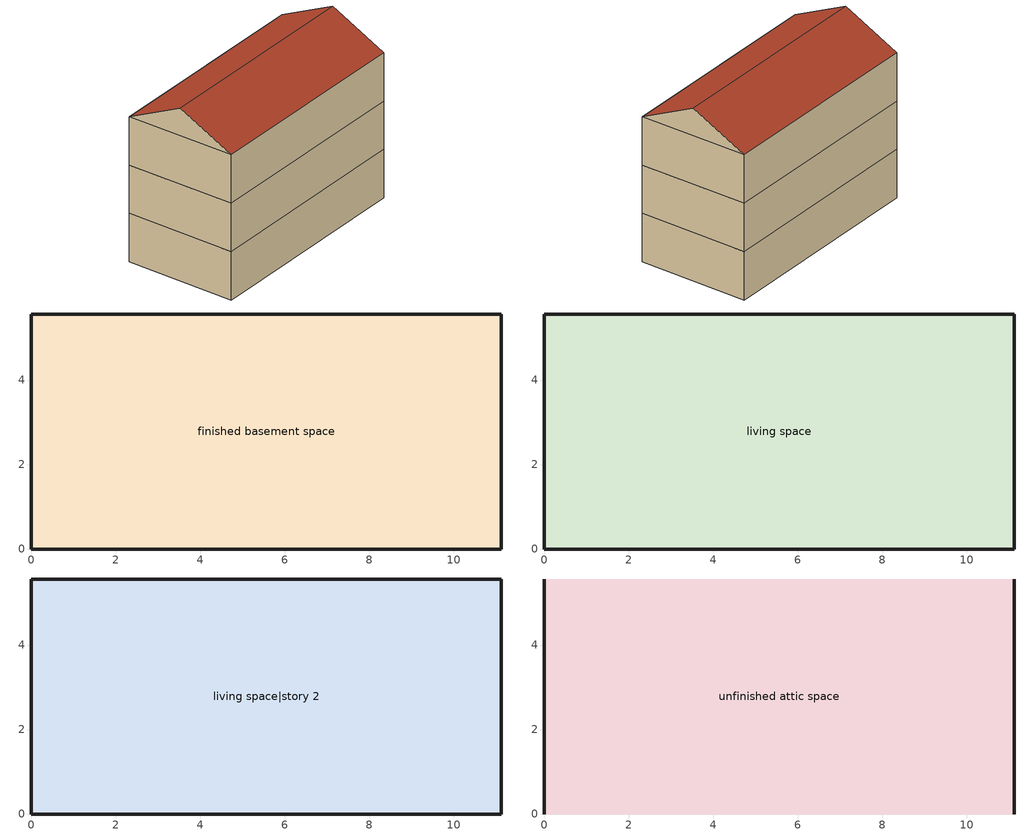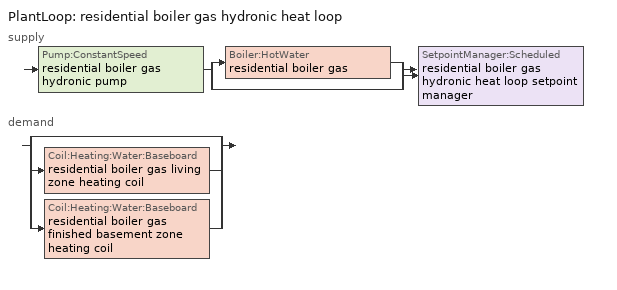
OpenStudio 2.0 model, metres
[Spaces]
finished basement space
 floor ground: 0,0 0,5.56 11.13,5.56 11.13,0 z-2.44
 wall ground: 0,5.56 0,0 11.13,0 11.13,5.56 0,5.56 z-2.44:0
living space
 floor to finished basement space: 0,0 0,5.56 11.13,5.56 11.13,0 z0
 wall outside: 0,5.56 0,0 11.13,0 11.13,5.56 0,5.56 z0:2.44
living space|story 2
 floor to living space: 0,0 0,5.56 11.13,5.56 11.13,0 z2.44
 wall outside: 0,5.56 0,0 11.13,0 11.13,5.56 0,5.56 z2.44:4.88
unfinished attic space
 floor to living space|story 2: 0,5.56 11.13,5.56 11.13,0 0,0 z4.88
 wall outside: 0,2.78,6.27 0,5.56,4.88 0,0,4.88; 11.13,2.78,6.27 11.13,0,4.88 11.13,5.56,4.88
 roof outside: 11.13,2.78,6.27 0,2.78,6.27 0,0,4.88 11.13,0,4.88; 0,2.78,6.27 11.13,2.78,6.27 11.13,5.56,4.88 0,5.56,4.88
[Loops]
PlantLoop 'residential boiler gas hydronic heat loop'
 supply: Pump:ConstantSpeed 'residential boiler gas hydronic pump' > split
  | Boiler:HotWater 'residential boiler gas'
  | bypass
  join > SetpointManager:Scheduled 'residential boiler gas hydronic heat loop setpoint manager'
 demand: split
  | bypass
  | Coil:Heating:Water:Baseboard 'residential boiler gas living zone heating coil'
  | Coil:Heating:Water:Baseboard 'residential boiler gas finished basement zone heating coil'
[Building]
Building: Standards Number of Stories=3; Standards Number of Above Ground Stories=2; Standards Building Type=singlefamilydetached; Standards Number of Living Units=1
[Site]
Denver Intl Ap_CO_USA: Latitude {deg}=39.83; Longitude {deg}=-104.65; Time Zone {hr}=-7; Elevation {m}=1650
[ClimateZones]
Climate Zone Institution Name 2=Building America; Climate Zone Document Year 2=0; Climate Zone Value 2=Cold
[SizingPeriod:DesignDay] Barometric Pressure {Pa}=83011; Sky Clearness=0; Rain Indicator=0; Snow Indicator=0; Day of Month=21; Daylight Saving Time Indicator=0; Humidity Indicating Type=Wetbulb; Dry-Bulb Temperature Range Modifier Type=DefaultMultipliers
Name | Maximum Dry-Bulb Temperature {C} | Daily Dry-Bulb Temperature Range {deltaC} | Humidity Indicating Conditions at Maximum Dry-Bulb | Wind Speed {m/s} | Wind Direction {deg} | Month | Day Type | Solar Model Indicator | ASHRAE Taub | ASHRAE Taud
Denver Intl Ap Ann Clg 1% Condns WB=>MDB | 27 | 15.2 | 17.6 | 4.2 | 80 | 7 | SummerDesignDay | ASHRAETau | 0.424 | 2.012
Denver Intl Ap Ann Htg 99% Condns DB | -14 | 0 | -14 | 3.3 | 160 | 12 | WinterDesignDay | ASHRAEClearSky
Denver Intl Ap Ann Clg 1% Condns DB=>MWB | 33.2 | 15.2 | 15.6 | 4.2 | 80 | 7 | SummerDesignDay | ASHRAETau | 0.424 | 2.012
[Site:WaterMainsTemperature]
Calculation Method=Correlation; Annual Average Outdoor Air Temperature {C}=10.8753; Maximum Difference In Monthly Average Outdoor Air Temperatures {deltaC}=23.1524
[Site:GroundTemperature:BuildingSurface]
6.71221, 4.9416, 4.79814, 5.63626, 9.00496, 12.3608, 15.2732, 17.1228, 17.2883, 15.7979, 12.9685, 9.71588
[Site:GroundTemperature:Deep]
10.8753, 10.8753, 10.8753, 10.8753, 10.8753, 10.8753, 10.8753, 10.8753, 10.8753, 10.8753, 10.8753, 10.8753
[ThermalZone] Use Ideal Air Loads=No
Name | Thermostat
living zone | living zone temperature setpoint
unfinished attic zone
finished basement zone | finished basement zone temperature setpoint
[Sizing:Zone] Zone Cooling Design Supply Air Temperature Input Method=SupplyAirTemperature; Zone Cooling Design Supply Air Temperature {C}=14; Zone Cooling Design Supply Air Temperature Difference {deltaC}=11.11; Zone Heating Design Supply Air Temperature Input Method=SupplyAirTemperature; Zone Heating Design Supply Air Temperature {C}=40; Zone Heating Design Supply Air Temperature Difference {deltaC}=11.11; Zone Cooling Design Supply Air Humidity Ratio {kg-H2O/kg-air}=0.0085; Zone Heating Design Supply Air Humidity Ratio {kg-H2O/kg-air}=0.008; Cooling Design Air Flow Method=DesignDay; Heating Design Air Flow Method=DesignDay; Account for Dedicated Outdoor Air System=No; Dedicated Outdoor Air System Control Strategy=NeutralSupplyAir; Dedicated Outdoor Air Low Setpoint Temperature for Design {C}=autosize; Dedicated Outdoor Air High Setpoint Temperature for Design {C}=autosize
living zone; unfinished attic zone; finished basement zone
[Zone equipment]
living zone: residential boiler gas living zone convective water, residential room ac zone ptac
finished basement zone: residential boiler gas finished basement zone convective water
[Space] Building Unit=unit 1
Name | Thermal Zone
living space; living space|story 2 | living zone
unfinished attic space | unfinished attic zone
finished basement space | finished basement zone
[BuildingUnit]
unit 1: Building Unit Type=Residential; Building Unit Feature Name 1=SizingInfoHVACCoolingCFMs; Building Unit Feature Data Type 1=String; Building Unit Feature Value 1=350
[PlantLoop]
residential boiler gas hydronic heat loop: Fluid Type=Water; Maximum Loop Temperature {C}=100; Minimum Loop Temperature {C}=0; Minimum Loop Flow Rate {m3/s}=0; Plant Loop Volume {m3}=Autocalculate; Load Distribution Scheme=Optimal
[Sizing:Plant]
residential boiler gas hydronic heat loop: Loop Type=Heating; Design Loop Exit Temperature {C}=82.2222; Loop Design Temperature Difference {deltaC}=11.1111; Sizing Option=NonCoincident; Zone Timesteps in Averaging Window=1; Coincident Sizing Factor Mode=None
[Pump:ConstantSpeed]
residential boiler gas hydronic pump: Rated Flow Rate {m3/s}=autosize; Rated Pump Head {Pa}=179352; Rated Power Consumption {W}=autosize; Motor Efficiency=0.9; Fraction of Motor Inefficiencies to Fluid Stream=0; Pump Control Type=Intermittent
[Boiler:HotWater]
residential boiler gas: Fuel Type=NaturalGas; Nominal Thermal Efficiency=0.8; Efficiency Curve Temperature Evaluation Variable=LeavingBoiler; Normalized Boiler Efficiency Curve=NonCondensingBoilerEff; Design Water Outlet Temperature {C}=82.2222; Minimum Part Load Ratio=0; Maximum Part Load Ratio=1.1; Optimum Part Load Ratio=1; Water Outlet Upper Temperature Limit {C}=99.9; Boiler Flow Mode=ConstantFlow; Parasitic Electric Load {W}=76; Sizing Factor=1
[SetpointManager:Scheduled]
residential boiler gas hydronic heat loop setpoint manager: Control Variable=Temperature; Schedule=residential boiler gas hydronic heat supply setpoint
[Coil:Heating:Water:Baseboard] Heating Design Capacity Method=HeatingDesignCapacity; Heating Design Capacity {W}=autosize; Heating Design Capacity Per Floor Area {W/m2}=0; Fraction of Autosized Heating Design Capacity=0.8; Convergence Tolerance=0.001
residential boiler gas living zone heating coil; residential boiler gas finished basement zone heating coil
[ZoneHVAC:Baseboard:Convective:Water] Availability Schedule=residential heating season
Name | Heating Coil
residential boiler gas living zone convective water | residential boiler gas living zone heating coil
residential boiler gas finished basement zone convective water | residential boiler gas finished basement zone heating coil
[Coil:Cooling:DX:SingleSpeed]
residential room ac cooling coil: Availability Schedule=residential cooling season; Rated Total Cooling Capacity {W}=autosize; Rated Sensible Heat Ratio=0.65; Rated COP {W/W}=2.4911; Rated Air Flow Rate {m3/s}=autosize; Rated Evaporator Fan Power Per Volume Flow Rate {W/(m3/s)}=773.3; Total Cooling Capacity Function of Temperature Curve=RoomAC-Cap-fT; Total Cooling Capacity Function of Flow Fraction Curve=RoomAC-Cap-fFF; Energy Input Ratio Function of Temperature Curve=RoomAC-EIR-fT; Energy Input Ratio Function of Flow Fraction Curve=RoomAC-EIR-fFF; Part Load Fraction Correlation Curve=RoomAC-PLF-fPLR; Condenser Type=AirCooled; Evaporative Condenser Effectiveness=0.9; Evaporative Condenser Air Flow Rate {m3/s}=Autosize; Evaporative Condenser Pump Rated Power Consumption {W}=Autosize; Crankcase Heater Capacity {W}=0; Maximum Outdoor Dry-Bulb Temperature for Crankcase Heater Operation {C}=10; Basin Heater Capacity {W/K}=0; Basin Heater Setpoint Temperature {C}=2
[Fan:OnOff]
residential room ac supply fan: Availability Schedule=Always On Discrete; Fan Efficiency=1; Pressure Rise {Pa}=0; Maximum Flow Rate {m3/s}=autosize; Motor Efficiency=1; Motor In Airstream Fraction=0; Fan Power Ratio Function of Speed Ratio Curve=Fan On Off Power Curve; Fan Efficiency Ratio Function of Speed Ratio Curve=Fan On Off Efficiency Curve
[Coil:Heating:Electric]
residential room ac always off heating coil: Availability Schedule=Always Off Discrete
[ZoneHVAC:PackagedTerminalAirConditioner]
residential room ac zone ptac: Availability Schedule=Always On Discrete; Supply Air Flow Rate During Cooling Operation {m3/s}=Autosize; Supply Air Flow Rate During Heating Operation {m3/s}=Autosize; Supply Air Flow Rate When No Cooling or Heating is Needed {m3/s}=Autosize; Outdoor Air Flow Rate During Cooling Operation {m3/s}=Autosize; Outdoor Air Flow Rate During Heating Operation {m3/s}=Autosize; Outdoor Air Flow Rate When No Cooling or Heating is Needed {m3/s}=Autosize; Supply Air Fan=residential room ac supply fan; Heating Coil=residential room ac always off heating coil; Cooling Coil=residential room ac cooling coil; Fan Placement=DrawThrough; Supply Air Fan Operating Mode Schedule=Always Off Discrete
[ThermostatSetpoint:DualSetpoint] Heating Setpoint Temperature Schedule=residential heating setpoint; Cooling Setpoint Temperature Schedule=residential cooling setpoint
living zone temperature setpoint; finished basement zone temperature setpoint
[Curve:Bicubic]
NonCondensingBoilerEff: Coefficient1 Constant=1.11172; Coefficient2 x=0.0786141; Coefficient3 x**2=-0.400426; Coefficient4 y=0; Coefficient5 y**2=-0.000156783; Coefficient6 x*y=0.0093846; Coefficient7 x**3=0.234258; Coefficient8 y**3=1.32927e-06; Coefficient9 x**2*y=-0.0044467; Coefficient10 x*y**2=-1.22498e-05; Minimum Value of x=0.1; Maximum Value of x=1; Minimum Value of y=20; Maximum Value of y=80
[Schedule:Constant]
Name | Value
residential boiler gas hydronic heat supply setpoint | 82.2222
Always On Discrete | 1
Always Off Discrete | 0
[Curve:Biquadratic] Minimum Value of x=0; Maximum Value of x=100; Minimum Value of y=0; Maximum Value of y=100
Name | Coefficient1 Constant | Coefficient2 x | Coefficient3 x**2 | Coefficient4 y | Coefficient5 y**2 | Coefficient6 x*y
RoomAC-Cap-fT | 0.6405 | 0.01568 | 0.0004531 | 0.001615 | -0.0001825 | 6.614e-05
RoomAC-EIR-fT | 2.287 | -0.1732 | 0.004745 | 0.01662 | 0.000484 | -0.001306
[Curve:Quadratic] Coefficient3 x**2=0; Minimum Value of x=0; Minimum Curve Output=0
Name | Coefficient1 Constant | Coefficient2 x | Maximum Value of x | Maximum Curve Output
RoomAC-Cap-fFF | 0.887 | 0.1128 | 2 | 2
RoomAC-EIR-fFF | 1.763 | -0.6081 | 2 | 2
RoomAC-PLF-fPLR | 0.78 | 0.22 | 1 | 1
[Curve:Exponent]
Fan On Off Power Curve: Coefficient1 Constant=1; Coefficient2 Constant=0; Coefficient3 Constant=0; Minimum Value of x=0; Maximum Value of x=1
[Curve:Cubic]
Fan On Off Efficiency Curve: Coefficient1 Constant=1; Coefficient2 x=0; Coefficient3 x**2=0; Coefficient4 x**3=0; Minimum Value of x=0; Maximum Value of x=1
[Schedule:Ruleset]
Name | Default Day Schedule | Summer Design Day Schedule | Winter Design Day Schedule
residential heating season | Schedule Day 1 | residential heating season summer 1 | residential heating season winter 1
residential cooling season | Schedule Day 4 | residential cooling season summer 1 | residential cooling season winter 1
residential heating setpoint | Schedule Day 2 | residential heating setpoint summer 1 | residential heating setpoint winter 1
residential cooling setpoint | Schedule Day 3 | residential cooling setpoint summer 1 | residential cooling setpoint winter 1
[Schedule:Day]
Schedule Day 1; Schedule Day 4; Schedule Day 2; Schedule Day 3: 24, 0, 0
residential heating season allday1; residential heating season allday2; residential heating season allday3; residential heating season allday4; residential heating season allday5; residential heating season allday6; residential heating season allday10; residential heating season allday11; residential heating season allday12; residential heating season summer 1; residential heating season winter 1; residential cooling season allday5; residential cooling season allday6; residential cooling season allday7; residential cooling season allday8; residential cooling season allday9; residential cooling season allday10; residential cooling season summer 1: 1, 0, 1, 2, 0, 1, 3, 0, 1, 4, 0, 1, 5, 0, 1, 6, 0, 1, 7, 0, 1, 8, 0, 1, 9, 0, 1, 10, 0, 1, 11, 0, 1, 12, 0, 1, 13, 0, 1, 14, 0, 1, 15, 0, 1, 16, 0, 1, 17, 0, 1, 18, 0, 1, 19, 0, 1, 20, 0, 1, 21, 0, 1, 22, 0, 1, 23, 0, 1, 24, 0, 1
residential heating season allday7; residential heating season allday8; residential heating season allday9; residential cooling season allday1; residential cooling season allday2; residential cooling season allday3; residential cooling season allday4; residential cooling season allday11; residential cooling season allday12; residential cooling season winter 1: 1, 0, 0, 2, 0, 0, 3, 0, 0, 4, 0, 0, 5, 0, 0, 6, 0, 0, 7, 0, 0, 8, 0, 0, 9, 0, 0, 10, 0, 0, 11, 0, 0, 12, 0, 0, 13, 0, 0, 14, 0, 0, 15, 0, 0, 16, 0, 0, 17, 0, 0, 18, 0, 0, 19, 0, 0, 20, 0, 0, 21, 0, 0, 22, 0, 0, 23, 0, 0, 24, 0, 0
residential heating setpoint allday1; residential heating setpoint allday2; residential heating setpoint allday3; residential heating setpoint allday4; residential heating setpoint allday5; residential heating setpoint allday6; residential heating setpoint allday10; residential heating setpoint allday11; residential heating setpoint allday12; residential heating setpoint summer 1; residential heating setpoint winter 1: 1, 0, 21.6667, 2, 0, 21.6667, 3, 0, 21.6667, 4, 0, 21.6667, 5, 0, 21.6667, 6, 0, 21.6667, 7, 0, 21.6667, 8, 0, 21.6667, 9, 0, 21.6667, 10, 0, 21.6667, 11, 0, 21.6667, 12, 0, 21.6667, 13, 0, 21.6667, 14, 0, 21.6667, 15, 0, 21.6667, 16, 0, 21.6667, 17, 0, 21.6667, 18, 0, 21.6667, 19, 0, 21.6667, 20, 0, 21.6667, 21, 0, 21.6667, 22, 0, 21.6667, 23, 0, 21.6667, 24, 0, 21.6667
residential heating setpoint allday7; residential heating setpoint allday8; residential heating setpoint allday9: 1, 0, -10000, 2, 0, -10000, 3, 0, -10000, 4, 0, -10000, 5, 0, -10000, 6, 0, -10000, 7, 0, -10000, 8, 0, -10000, 9, 0, -10000, 10, 0, -10000, 11, 0, -10000, 12, 0, -10000, 13, 0, -10000, 14, 0, -10000, 15, 0, -10000, 16, 0, -10000, 17, 0, -10000, 18, 0, -10000, 19, 0, -10000, 20, 0, -10000, 21, 0, -10000, 22, 0, -10000, 23, 0, -10000, 24, 0, -10000
residential cooling setpoint allday1; residential cooling setpoint allday2; residential cooling setpoint allday3; residential cooling setpoint allday4; residential cooling setpoint allday11; residential cooling setpoint allday12; residential cooling setpoint winter 1: 1, 0, 10000, 2, 0, 10000, 3, 0, 10000, 4, 0, 10000, 5, 0, 10000, 6, 0, 10000, 7, 0, 10000, 8, 0, 10000, 9, 0, 10000, 10, 0, 10000, 11, 0, 10000, 12, 0, 10000, 13, 0, 10000, 14, 0, 10000, 15, 0, 10000, 16, 0, 10000, 17, 0, 10000, 18, 0, 10000, 19, 0, 10000, 20, 0, 10000, 21, 0, 10000, 22, 0, 10000, 23, 0, 10000, 24, 0, 10000
residential cooling setpoint allday5; residential cooling setpoint allday6; residential cooling setpoint allday7; residential cooling setpoint allday8; residential cooling setpoint allday9; residential cooling setpoint allday10; residential cooling setpoint summer 1: 1, 0, 24.4444, 2, 0, 24.4444, 3, 0, 24.4444, 4, 0, 24.4444, 5, 0, 24.4444, 6, 0, 24.4444, 7, 0, 24.4444, 8, 0, 24.4444, 9, 0, 24.4444, 10, 0, 24.4444, 11, 0, 24.4444, 12, 0, 24.4444, 13, 0, 24.4444, 14, 0, 24.4444, 15, 0, 24.4444, 16, 0, 24.4444, 17, 0, 24.4444, 18, 0, 24.4444, 19, 0, 24.4444, 20, 0, 24.4444, 21, 0, 24.4444, 22, 0, 24.4444, 23, 0, 24.4444, 24, 0, 24.4444
[Schedule:Rule] Apply Sunday=Yes; Apply Monday=Yes; Apply Tuesday=Yes; Apply Wednesday=Yes; Apply Thursday=Yes; Apply Friday=Yes; Apply Saturday=Yes; Date Specification Type=DateRange; Start Day=1
Name | Schedule Ruleset | Rule Order | Day Schedule | Start Month | End Month | End Day
residential heating season allday ruleset1 | residential heating season | 11 | residential heating season allday1 | 1 | 1 | 31
residential heating season allday ruleset2 | residential heating season | 10 | residential heating season allday2 | 2 | 2 | 28
residential heating season allday ruleset3 | residential heating season | 9 | residential heating season allday3 | 3 | 3 | 31
residential heating season allday ruleset4 | residential heating season | 8 | residential heating season allday4 | 4 | 4 | 30
residential heating season allday ruleset5 | residential heating season | 7 | residential heating season allday5 | 5 | 5 | 31
residential heating season allday ruleset6 | residential heating season | 6 | residential heating season allday6 | 6 | 6 | 30
residential heating season allday ruleset7 | residential heating season | 5 | residential heating season allday7 | 7 | 7 | 31
residential heating season allday ruleset8 | residential heating season | 4 | residential heating season allday8 | 8 | 8 | 31
residential heating season allday ruleset9 | residential heating season | 3 | residential heating season allday9 | 9 | 9 | 30
residential heating season allday ruleset10 | residential heating season | 2 | residential heating season allday10 | 10 | 10 | 31
residential heating season allday ruleset11 | residential heating season | 1 | residential heating season allday11 | 11 | 11 | 30
residential heating season allday ruleset12 | residential heating season | 0 | residential heating season allday12 | 12 | 12 | 31
residential cooling season allday ruleset1 | residential cooling season | 11 | residential cooling season allday1 | 1 | 1 | 31
residential cooling season allday ruleset2 | residential cooling season | 10 | residential cooling season allday2 | 2 | 2 | 28
residential cooling season allday ruleset3 | residential cooling season | 9 | residential cooling season allday3 | 3 | 3 | 31
residential cooling season allday ruleset4 | residential cooling season | 8 | residential cooling season allday4 | 4 | 4 | 30
residential cooling season allday ruleset5 | residential cooling season | 7 | residential cooling season allday5 | 5 | 5 | 31
residential cooling season allday ruleset6 | residential cooling season | 6 | residential cooling season allday6 | 6 | 6 | 30
residential cooling season allday ruleset7 | residential cooling season | 5 | residential cooling season allday7 | 7 | 7 | 31
residential cooling season allday ruleset8 | residential cooling season | 4 | residential cooling season allday8 | 8 | 8 | 31
residential cooling season allday ruleset9 | residential cooling season | 3 | residential cooling season allday9 | 9 | 9 | 30
residential cooling season allday ruleset10 | residential cooling season | 2 | residential cooling season allday10 | 10 | 10 | 31
residential cooling season allday ruleset11 | residential cooling season | 1 | residential cooling season allday11 | 11 | 11 | 30
residential cooling season allday ruleset12 | residential cooling season | 0 | residential cooling season allday12 | 12 | 12 | 31
residential heating setpoint allday ruleset1 | residential heating setpoint | 11 | residential heating setpoint allday1 | 1 | 1 | 31
residential heating setpoint allday ruleset2 | residential heating setpoint | 10 | residential heating setpoint allday2 | 2 | 2 | 28
residential heating setpoint allday ruleset3 | residential heating setpoint | 9 | residential heating setpoint allday3 | 3 | 3 | 31
residential heating setpoint allday ruleset4 | residential heating setpoint | 8 | residential heating setpoint allday4 | 4 | 4 | 30
residential heating setpoint allday ruleset5 | residential heating setpoint | 7 | residential heating setpoint allday5 | 5 | 5 | 31
residential heating setpoint allday ruleset6 | residential heating setpoint | 6 | residential heating setpoint allday6 | 6 | 6 | 30
residential heating setpoint allday ruleset7 | residential heating setpoint | 5 | residential heating setpoint allday7 | 7 | 7 | 31
residential heating setpoint allday ruleset8 | residential heating setpoint | 4 | residential heating setpoint allday8 | 8 | 8 | 31
residential heating setpoint allday ruleset9 | residential heating setpoint | 3 | residential heating setpoint allday9 | 9 | 9 | 30
residential heating setpoint allday ruleset10 | residential heating setpoint | 2 | residential heating setpoint allday10 | 10 | 10 | 31
residential heating setpoint allday ruleset11 | residential heating setpoint | 1 | residential heating setpoint allday11 | 11 | 11 | 30
residential heating setpoint allday ruleset12 | residential heating setpoint | 0 | residential heating setpoint allday12 | 12 | 12 | 31
residential cooling setpoint allday ruleset1 | residential cooling setpoint | 11 | residential cooling setpoint allday1 | 1 | 1 | 31
residential cooling setpoint allday ruleset2 | residential cooling setpoint | 10 | residential cooling setpoint allday2 | 2 | 2 | 28
residential cooling setpoint allday ruleset3 | residential cooling setpoint | 9 | residential cooling setpoint allday3 | 3 | 3 | 31
residential cooling setpoint allday ruleset4 | residential cooling setpoint | 8 | residential cooling setpoint allday4 | 4 | 4 | 30
residential cooling setpoint allday ruleset5 | residential cooling setpoint | 7 | residential cooling setpoint allday5 | 5 | 5 | 31
residential cooling setpoint allday ruleset6 | residential cooling setpoint | 6 | residential cooling setpoint allday6 | 6 | 6 | 30
residential cooling setpoint allday ruleset7 | residential cooling setpoint | 5 | residential cooling setpoint allday7 | 7 | 7 | 31
residential cooling setpoint allday ruleset8 | residential cooling setpoint | 4 | residential cooling setpoint allday8 | 8 | 8 | 31
residential cooling setpoint allday ruleset9 | residential cooling setpoint | 3 | residential cooling setpoint allday9 | 9 | 9 | 30
residential cooling setpoint allday ruleset10 | residential cooling setpoint | 2 | residential cooling setpoint allday10 | 10 | 10 | 31
residential cooling setpoint allday ruleset11 | residential cooling setpoint | 1 | residential cooling setpoint allday11 | 11 | 11 | 30
residential cooling setpoint allday ruleset12 | residential cooling setpoint | 0 | residential cooling setpoint allday12 | 12 | 12 | 31
